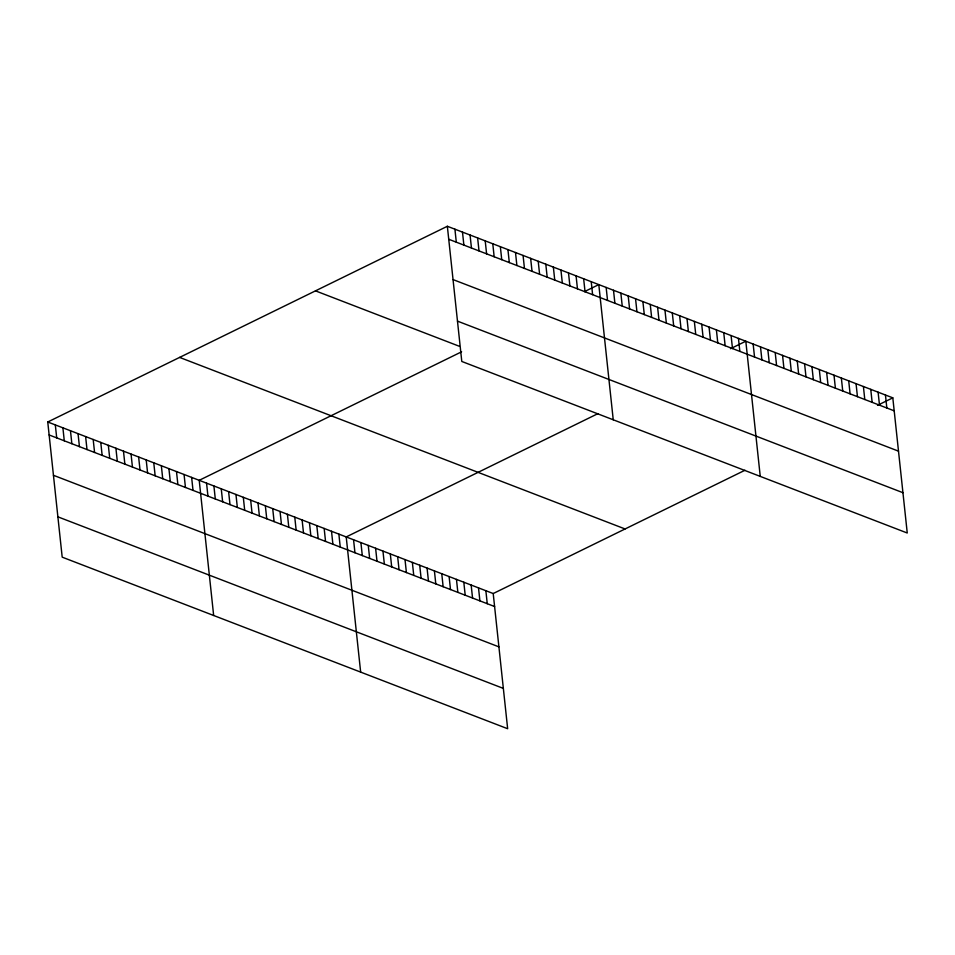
<?xml version="1.0" encoding="UTF-8"?>
<svg xmlns="http://www.w3.org/2000/svg" width="955" height="955" viewBox="0 0 955 955"><rect width="100%" height="100%" fill="white"/><g stroke="black" fill="none" stroke-linecap="round" stroke-linejoin="round"><path stroke-width="1.43" d="M47.75 421.991L493.21 593.544L507.654 728.725L62.194 557.159L47.75 421.991L447.346 226.275L892.806 397.841L907.25 533.009L461.79 361.456L447.346 226.275M461.611 351.798L199.213 480.317L213.657 615.486M584.675 291.526L598.797 284.614L613.241 419.782M597.949 413.634L346.211 536.937L360.656 672.105M730.491 348.718L745.807 341.221L760.252 476.402M493.21 593.544L744.96 470.254M877.502 405.338L892.806 397.841M448.731 239.263L894.19 410.829M453.04 279.588L898.5 451.154M457.481 321.131L902.941 492.696M315.472 290.857L459.355 346.283M179.612 357.409L625.083 528.963M49.135 434.967L494.606 606.532M53.444 475.292L498.904 646.857M57.885 516.834L503.345 688.4M885.452 395.012L886.837 408M878.099 392.183L879.495 405.171M870.757 389.354L872.142 402.342M863.404 386.524L864.788 399.5M856.05 383.683L857.447 396.671M848.709 380.854L850.093 393.842M841.355 378.025L842.74 391.013M834.002 375.196L835.386 388.184M826.648 372.366L828.045 385.354M819.306 369.537L820.691 382.525M811.953 366.708L813.338 379.684M804.599 363.867L805.996 376.855M797.258 361.038L798.643 374.026M789.904 358.209L791.289 371.197M782.551 355.379L783.936 368.367M775.197 352.55L776.594 365.538M767.856 349.721L769.241 362.709M760.502 346.892L761.887 359.88M753.149 344.063L754.534 357.039M738.454 338.392L739.839 351.38M731.1 335.563L732.485 348.551M723.747 332.734L725.143 345.722M716.405 329.905L717.79 342.893M709.052 327.076L710.436 340.064M701.698 324.246L703.083 337.234M694.345 321.405L695.741 334.393M687.003 318.576L688.388 331.564M679.65 315.747L681.034 328.735M672.296 312.918L673.693 325.906M664.955 310.089L666.339 323.077M657.601 307.259L658.986 320.247M650.248 304.43L651.632 317.418M642.894 301.601L644.291 314.577M635.553 298.76L636.937 311.748M628.199 295.931L629.584 308.919M620.846 293.101L622.242 306.089M613.504 290.272L614.889 303.26M606.15 287.443L607.535 300.431M591.229 281.689L592.613 294.677M583.648 278.776L585.045 291.764M576.08 275.864L577.465 288.852M568.512 272.951L569.896 285.927M560.931 270.026L562.328 283.014M553.363 267.113L554.748 280.101M545.794 264.201L547.179 277.177M538.214 261.276L539.599 274.264M530.646 258.363L532.031 271.351M523.065 255.451L524.462 268.427M515.497 252.526L516.882 265.514M507.929 249.613L509.313 262.601M500.348 246.7L501.745 259.688M492.78 243.776L494.165 256.764M485.212 240.863L486.596 253.851M477.631 237.95L479.016 250.938M470.063 235.026L471.448 248.013M462.483 232.113L463.879 245.101M454.914 229.2L456.299 242.188M485.868 590.715L487.253 603.703M478.515 587.886L479.899 600.874M471.161 585.057L472.546 598.045M463.808 582.228L465.204 595.216M456.466 579.399L457.851 592.375M449.113 576.557L450.497 589.545M441.759 573.728L443.144 586.716M434.418 570.899L435.802 583.887M427.064 568.07L428.449 581.058M419.711 565.241L421.095 578.229M412.357 562.411L413.754 575.399M405.015 559.582L406.4 572.57M397.662 556.741L399.047 569.729M390.308 553.912L391.693 566.9M382.955 551.083L384.352 564.071M375.613 548.254L376.998 561.242M368.26 545.424L369.645 558.412M360.906 542.595L362.303 555.583M353.565 539.766L354.95 552.754M338.858 534.096L340.243 547.084M331.504 531.267L332.901 544.255M324.163 528.437L325.548 541.425M316.809 525.608L318.194 538.596M309.456 522.779L310.853 535.767M302.114 519.95L303.499 532.938M294.761 517.121L296.146 530.109M287.407 514.291L288.792 527.267M280.054 511.45L281.45 524.438M272.712 508.621L274.097 521.609M265.359 505.792L266.743 518.78M258.005 502.963L259.402 515.951M250.664 500.134L252.048 513.121M243.31 497.304L244.695 510.292M235.957 494.475L237.341 507.451M228.603 491.634L230 504.622M221.262 488.805L222.646 501.793M213.908 485.976L215.293 498.964M206.555 483.146L207.951 496.134M191.633 477.405L193.017 490.393M184.064 474.48L185.449 487.468M176.484 471.567L177.881 484.555M168.916 468.654L170.3 481.642M161.347 465.73L162.732 478.718M153.767 462.817L155.164 475.805M146.199 459.904L147.583 472.892M138.63 456.979L140.015 469.967M131.05 454.067L132.435 467.055M123.482 451.154L124.866 464.142M115.901 448.229L117.298 461.217M108.333 445.317L109.718 458.305M100.764 442.404L102.149 455.392M93.184 439.479L94.581 452.467M85.616 436.566L87.001 449.554M78.047 433.654L79.432 446.642M70.467 430.741L71.852 443.717M62.899 427.816L64.283 440.804M55.318 424.903L56.715 437.891"/></g></svg>
